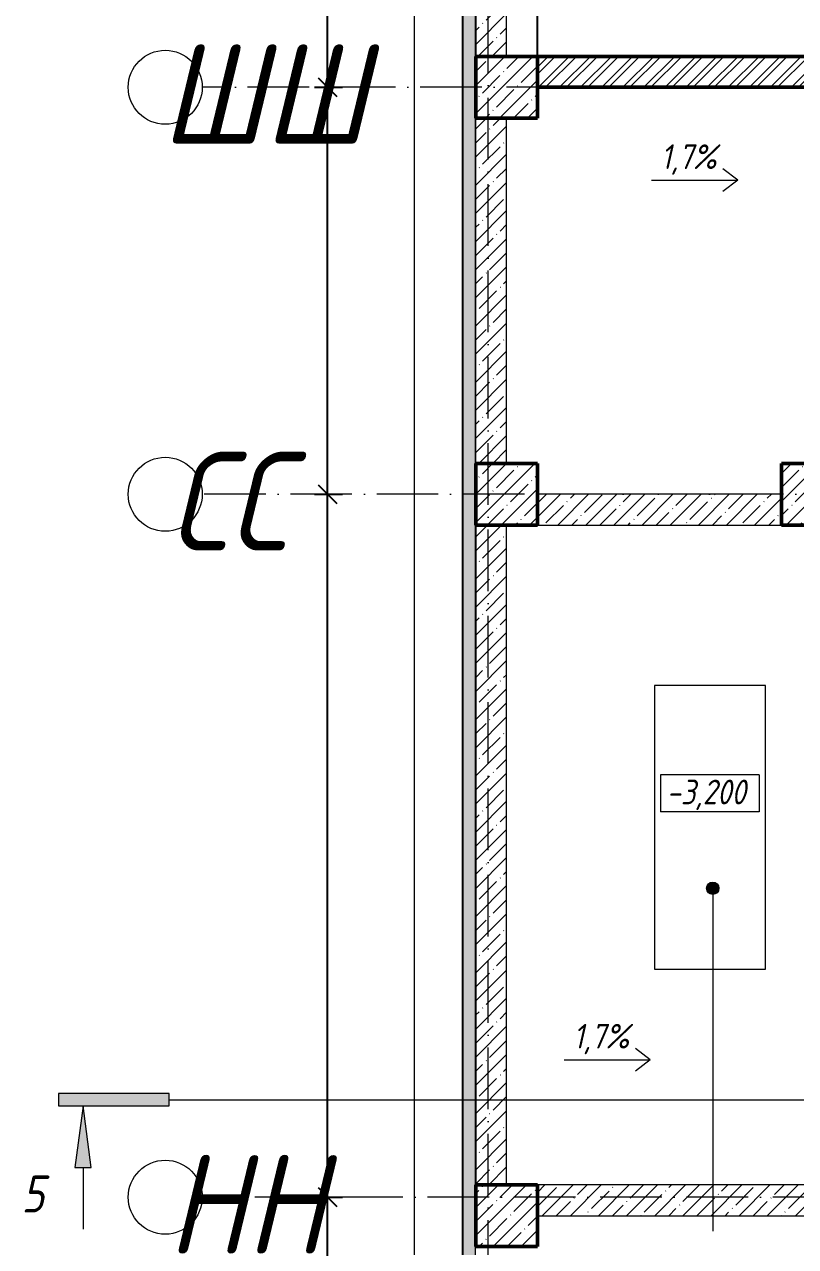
# Model space of a CAD drawing. Header units: millimetres. Extents: x -401725 to 250493, y 305116 to 802890.
# Drawn here: x -356862 to -350608, y 526197 to 536107 of the extents above; entities that cross this region are included whole.
import ezdxf

# ---------------------------------------------------------------- set-up
doc = ezdxf.new("R2010")
doc.units = ezdxf.units.MM
doc.linetypes.add('50_200_ШТРИХ_1Т_ш5_п1_п1_', pattern=[700, 500, -100, 0, -100])
for name, color, linetype, lineweight in [('A-____-____-DIMS', 7, 'Continuous', 9), ('A-FLOR-____-OTLN', 7, 'Continuous', 9), ('A-WALL-____-MCUT', 7, 'Continuous', 13), ('A-WALL-____-MCUT-1', 7, 'Continuous', 9), ('A-WALL-____-MCUT-2', 7, 'Continuous', 50), ('A-WALL-____-MCUT-3', 7, 'Continuous', 9), ('A-WALL-____-PATT-1', 7, 'Continuous', 9), ('A-WALL-FNSH-MCUT-1', 7, 'Continuous', 9), ('G-____-____-DIMS', 7, 'Continuous', 9), ('G-____-____-SYMB', 7, 'Continuous', 9), ('G-____-____-TEXT', 7, 'Continuous', 9), ('S-COLS-____-MCUT', 7, 'Continuous', 50), ('S-COLS-____-OTLN', 7, 'Continuous', 9), ('S-GRID-____-IDEN', 7, 'Continuous', 9), ('S-GRID-____-OTLN-1', 7, '50_200_ШТРИХ_1Т_ш5_п1_п1_', 9)]:
    doc.layers.add(name, color=color, linetype=linetype, lineweight=lineweight)
doc.layers.add('A-WALL-____-PATT-2', color=7, linetype='Continuous', lineweight=9, true_color=0x787878)
doc.layers.add('G-____-____-SYMB-1', color=9, linetype='Continuous', lineweight=9, true_color=0x808080)
doc.styles.add('ISOCPEUR_I', font='isocpeui.ttf', dxfattribs={"width": 0.9, "height": 2.5})
doc.styles.add('ISOCPEUR_I_1', font='isocpeui.ttf', dxfattribs={"width": 0.85, "height": 2.5})
doc.styles.add('ISOCPEUR_I_2', font='isocpeui.ttf', dxfattribs={"width": 0.85, "height": 2.3})
doc.styles.add('ISOCPEUR_I_3', font='isocpeui.ttf', dxfattribs={"width": 0.85, "height": 2.2})
doc.styles.add('ISOCPEUR_I_7', font='isocpeui.ttf', dxfattribs={"width": 0.9, "height": 90})
doc.dimstyles.new('ISO-1_8_0_9К_СРЕДНИЙ_Кладочные', dxfattribs={"dimscale": 304.8, "dimtxt": 89.638306, "dimasz": 0.246063, "dimexe": 0.19685, "dimexo": 0, "dimgap": 0, "dimtad": 1, "dimdec": 3, "dimrnd": 0.001, "dimdsep": 46, "dimtxsty": 'ISOCPEUR_I_7', "dimblk1": 'OBLIQUE', "dimblk2": 'OBLIQUE', "dimsah": 1, "dimcen": 0.09, "dimdle": 0.19685, "dimazin": 0, "dimtfac": 1, "dimtdec": 4, "dimtix": 1, "dimtmove": 2, "dimatfit": 3, "dimfxl": 1, "dimtvp": 1, "dimtolj": 1, "dimtzin": 0, "dimarcsym": 2})
doc.dimstyles.new('ISO-2_5_0_9К_БОЛЬШОЙ_ОСИ', dxfattribs={"dimscale": 304.8, "dimtxt": 248.995294, "dimasz": 0.492126, "dimexe": 0.393701, "dimexo": 0, "dimgap": 0, "dimtad": 1, "dimdec": 0, "dimzin": 0, "dimdsep": 46, "dimtxsty": 'ISOCPEUR_I', "dimblk1": 'OBLIQUE', "dimblk2": 'OBLIQUE', "dimsah": 1, "dimcen": 0.09, "dimdle": 0.393701, "dimazin": 0, "dimtfac": 1, "dimtdec": 4, "dimtix": 1, "dimtmove": 0, "dimatfit": 3, "dimfxl": 1, "dimtvp": 1, "dimtolj": 1, "dimtzin": 0, "dimarcsym": 2})
pattern_1 = [(45, (-350751.34, 459015.94), (-114.04925, 114.04925), []), (45, (-350637.3, 459015.94), (-114.04925, 114.04925), [201.612, -40.322, 3.353, -36.97])]

# ---------------------------------------------------------------- blocks, each defined once
blk = doc.blocks.new('BSC_Колонна _Прямоугольная - 500х500-V15-АР1_Кладочный план подвала в осях 1-64_Ю-ЯЯ')
at = {"layer": 'S-COLS-____-OTLN'}
h = blk.add_hatch(dxfattribs=at)
h.set_pattern_fill('FP_21', color=256, style=0, pattern_type=2)
h.set_pattern_definition([(45, (2200, -67431.04), (-114.04925, 114.04925), []), (45, (2314.05, -67431.04), (-114.04925, 114.04925), [201.613, -40.323, 3.353, -36.97])])
h.paths.add_polyline_path([(-250, -250), (250, -250), (250, 250), (-250, 250)], flags=0)
at = {"layer": 'S-COLS-____-MCUT'}
for p, q in [((250, 250), (-250, 250)), ((-250, 250), (-250, -250)), ((250, -250), (250, 250)), ((-250, -250), (250, -250))]:
    blk.add_line(p, q, dxfattribs=at)
blk = doc.blocks.new('BSC_Колонна _Прямоугольная - 500х500-V18-АР1_Кладочный план подвала в осях 1-64_Ю-ЯЯ')
at = {"layer": 'S-COLS-____-OTLN'}
h = blk.add_hatch(dxfattribs=at)
h.set_pattern_fill('FP_24', color=256, style=0, pattern_type=2)
h.set_pattern_definition([(45, (2200, -76581.04), (-114.04925, 114.04925), []), (45, (2314.05, -76581.04), (-114.04925, 114.04925), [201.613, -40.323, 3.353, -36.97])])
h.paths.add_polyline_path([(-250, -250), (250, -250), (250, 250), (-250, 250)], flags=0)
at = {"layer": 'S-COLS-____-MCUT'}
for p, q in [((250, 250), (-250, 250)), ((-250, 250), (-250, -250)), ((250, -250), (250, 250)), ((-250, -250), (250, -250))]:
    blk.add_line(p, q, dxfattribs=at)
blk = doc.blocks.new('BSC_Колонна _Прямоугольная - 500х500-V24-АР1_Кладочный план подвала в осях 1-64_Ю-ЯЯ')
at = {"layer": 'S-COLS-____-OTLN'}
h = blk.add_hatch(dxfattribs=at)
h.set_pattern_fill('FP_30', color=256, style=0, pattern_type=2)
h.set_pattern_definition([(45, (2200, -73281.04), (-114.04925, 114.04925), []), (45, (2314.05, -73281.04), (-114.04925, 114.04925), [201.613, -40.323, 3.353, -36.97])])
h.paths.add_polyline_path([(-250, -250), (250, -250), (250, 250), (-250, 250), (-250, 88.1)], flags=0)
at = {"layer": 'S-COLS-____-MCUT'}
for p, q in [((250, 250), (-250, 250)), ((-250, 250), (-250, -250)), ((250, -250), (250, 250)), ((-250, -250), (250, -250))]:
    blk.add_line(p, q, dxfattribs=at)
blk = doc.blocks.new('BSC_Колонна _Прямоугольная - 500х500-V177-АР1_Кладочный план подвала в осях 1-64_Ю-ЯЯ')
at = {"layer": 'S-COLS-____-OTLN'}
h = blk.add_hatch(dxfattribs=at)
h.set_pattern_fill('FP_196', color=256, style=0, pattern_type=2)
h.set_pattern_definition([(45, (-280, -73281.04), (-114.04925, 114.04925), []), (45, (-165.95, -73281.04), (-114.04925, 114.04925), [201.613, -40.323, 3.353, -36.97])])
h.paths.add_polyline_path([(-250, -250), (250, -250), (250, 250), (-250, 250), (-250, 88.1)], flags=0)
at = {"layer": 'S-COLS-____-MCUT'}
for p, q in [((250, 250), (-250, 250)), ((-250, 250), (-250, -250)), ((250, -250), (250, 250)), ((-250, -250), (250, -250))]:
    blk.add_line(p, q, dxfattribs=at)
blk = doc.blocks.new('Ось сетки - Круг_Ø6_00__ISO-2_5_0_9K_-25732049-АР1_Кладочный план подвала в осях 1-64_Ю-ЯЯ')
at = {"layer": 'S-GRID-____-IDEN'}
blk.add_circle((0, 0), 3, dxfattribs=at)
blk = doc.blocks.new('_Oblique')
at = {"color": 0, "linetype": 'ByBlock', "lineweight": -2}
blk.add_line((-0.5, -0.5), (0.5, 0.5), dxfattribs=at)
blk = doc.blocks.new('*D8490')
at = {"layer": 'A-____-____-DIMS', "color": 0, "lineweight": -2, "transparency": 16777216}
for p, q in [((-354402.7, 521977), (-354402.7, 526717)), ((-354508.8, 526597), (-354282.7, 526597)), ((-354508.8, 522097), (-354282.7, 522097))]:
    blk.add_line(p, q, dxfattribs=at)
at = {"layer": 'Defpoints', "color": 0, "transparency": 16777216}
for p in [(-354508.8, 526597), (-354402.7, 526597), (-354508.8, 522097)]:
    blk.add_point(p, dxfattribs=at)
at = {"layer": 'A-____-____-DIMS', "color": 0, "lineweight": -2, "transparency": 16777216, "xscale": 150, "yscale": 150, "zscale": 150}
for p, rotation in [((-354402.7, 526597), 90), ((-354402.7, 522097), 270)]:
    blk.add_blockref('_Oblique', p, dxfattribs=dict(at, rotation=rotation))
at = {"layer": 'A-____-____-DIMS', "color": 0, "transparency": 16777216, "insert": (-354404, 524347), "char_height": 2.5, "width": 781.462, "attachment_point": 5, "rotation": 90, "style": 'ISOCPEUR_I'}
blk.add_mtext('\\A1;4500', dxfattribs=at)
blk = doc.blocks.new('*D8491')
at = {"layer": 'A-____-____-DIMS', "color": 0, "lineweight": -2, "transparency": 16777216}
for p, q in [((-354402.7, 526477), (-354402.7, 532417)), ((-354508.8, 532297), (-354282.7, 532297)), ((-354508.8, 526597), (-354282.7, 526597))]:
    blk.add_line(p, q, dxfattribs=at)
at = {"layer": 'Defpoints', "color": 0, "transparency": 16777216}
for p in [(-354508.8, 532297), (-354402.7, 532297), (-354508.8, 526597)]:
    blk.add_point(p, dxfattribs=at)
at = {"layer": 'A-____-____-DIMS', "color": 0, "lineweight": -2, "transparency": 16777216, "xscale": 150, "yscale": 150, "zscale": 150}
for p, rotation in [((-354402.7, 532297), 90), ((-354402.7, 526597), 270)]:
    blk.add_blockref('_Oblique', p, dxfattribs=dict(at, rotation=rotation))
at = {"layer": 'A-____-____-DIMS', "color": 0, "transparency": 16777216, "insert": (-354404, 529447), "char_height": 2.5, "width": 758.478, "attachment_point": 5, "rotation": 90, "style": 'ISOCPEUR_I'}
blk.add_mtext('\\A1;5700', dxfattribs=at)
blk = doc.blocks.new('*D8492')
at = {"layer": 'A-____-____-DIMS', "color": 0, "lineweight": -2, "transparency": 16777216}
for p, q in [((-354402.7, 532177), (-354402.7, 535717)), ((-354508.8, 535597), (-354282.7, 535597)), ((-354508.8, 532297), (-354282.7, 532297))]:
    blk.add_line(p, q, dxfattribs=at)
at = {"layer": 'Defpoints', "color": 0, "transparency": 16777216}
for p in [(-354508.8, 535597), (-354402.7, 535597), (-354508.8, 532297)]:
    blk.add_point(p, dxfattribs=at)
at = {"layer": 'A-____-____-DIMS', "color": 0, "lineweight": -2, "transparency": 16777216, "xscale": 150, "yscale": 150, "zscale": 150}
for p, rotation in [((-354402.7, 535597), 90), ((-354402.7, 532297), 270)]:
    blk.add_blockref('_Oblique', p, dxfattribs=dict(at, rotation=rotation))
at = {"layer": 'A-____-____-DIMS', "color": 0, "transparency": 16777216, "insert": (-354404, 533947), "char_height": 2.5, "width": 758.478, "attachment_point": 5, "rotation": 90, "style": 'ISOCPEUR_I'}
blk.add_mtext('\\A1;3300', dxfattribs=at)
blk = doc.blocks.new('*D8493')
at = {"layer": 'A-____-____-DIMS', "color": 0, "lineweight": -2, "transparency": 16777216}
for p, q in [((-354402.7, 535477), (-354402.7, 536917)), ((-354508.8, 536797), (-354282.7, 536797)), ((-354508.8, 535597), (-354282.7, 535597))]:
    blk.add_line(p, q, dxfattribs=at)
at = {"layer": 'Defpoints', "color": 0, "transparency": 16777216}
for p in [(-354508.8, 536797), (-354402.7, 536797), (-354508.8, 535597)]:
    blk.add_point(p, dxfattribs=at)
at = {"layer": 'A-____-____-DIMS', "color": 0, "lineweight": -2, "transparency": 16777216, "xscale": 150, "yscale": 150, "zscale": 150}
for p, rotation in [((-354402.7, 536797), 90), ((-354402.7, 535597), 270)]:
    blk.add_blockref('_Oblique', p, dxfattribs=dict(at, rotation=rotation))
at = {"layer": 'A-____-____-DIMS', "color": 0, "transparency": 16777216, "insert": (-354404, 536197), "char_height": 2.5, "width": 701.018, "attachment_point": 5, "rotation": 90, "style": 'ISOCPEUR_I'}
blk.add_mtext('\\A1;1200', dxfattribs=at)
blk = doc.blocks.new('Разрез - Заголовок разреза-10218885-АР1_Кладочный план подвала в осях 1-64_Ю-ЯЯ')
at = {"layer": 'G-____-____-SYMB'}
for points in [[(0, 0.5), (0, -0.5), (-9, -0.5), (-9, 0.5)], [(-6.342, -5.5), (-7.658, -5.5), (-7, -0.5)]]:
    blk.add_hatch(color=256, dxfattribs=at).paths.add_polyline_path(points, flags=0)
for p, q in [((0, 0.5), (-9, 0.5)), ((-9, 0.5), (-9, -0.5)), ((0, -0.5), (0, 0.5)), ((-9, -0.5), (0, -0.5)), ((-7, -0.5), (-7.658, -5.5)), ((-6.342, -5.5), (-7, -0.5)), ((-7.658, -5.5), (-6.342, -5.5)), ((-7, -5.5), (-7, -10.5))]:
    blk.add_line(p, q, dxfattribs=at)
blk = doc.blocks.new('Высотные отметки - 9_5х3_5_h_-17668430-АР1_Кладочный план подвала в осях 1-64_Ю-ЯЯ')
at = {"layer": 'G-____-____-DIMS'}
for p, q in [((-4, 3), (-4, 0)), ((4, 3), (-4, 3)), ((4, 3), (4, 0)), ((4, 0), (-4, 0))]:
    blk.add_line(p, q, dxfattribs=at)
blk = doc.blocks.new('*D8308')
at = {"layer": 'A-____-____-DIMS', "color": 0, "lineweight": -2, "transparency": 16777216}
for p, q in [((-352761.3, 536245.9), (-348041.3, 536245.9)), ((-352701.3, 535847), (-352701.3, 536305.9)), ((-348101.3, 535847), (-348101.3, 536305.9))]:
    blk.add_line(p, q, dxfattribs=at)
at = {"layer": 'Defpoints', "color": 0, "transparency": 16777216}
for p in [(-348101.3, 536245.9), (-352701.3, 535847), (-348101.3, 535847)]:
    blk.add_point(p, dxfattribs=at)
at = {"layer": 'A-____-____-DIMS', "color": 0, "lineweight": -2, "transparency": 16777216, "xscale": 75, "yscale": 75, "zscale": 75, "rotation": 180}
blk.add_blockref('_Oblique', (-352701.3, 536245.9), dxfattribs=at)
at = {"layer": 'A-____-____-DIMS', "color": 0, "lineweight": -2, "transparency": 16777216, "xscale": 75, "yscale": 75, "zscale": 75}
blk.add_blockref('_Oblique', (-348101.3, 536245.9), dxfattribs=at)
at = {"layer": 'A-____-____-DIMS', "color": 0, "transparency": 16777216, "insert": (-350401.3, 536290.9), "char_height": 90, "width": 562.653, "attachment_point": 5, "style": 'ISOCPEUR_I_7'}
blk.add_mtext('\\A1;4600', dxfattribs=at)

msp = doc.modelspace()

# ---------------------------------------------------------------- hatches: boundary and pattern name
at = {"layer": 'A-WALL-____-PATT-1'}
h = msp.add_hatch(dxfattribs=at)
h.set_pattern_fill('FP_54', color=256, style=0, pattern_type=2)
h.set_pattern_definition([(0, (-350751.34, 459015.94), (120.967, 69.841), [80.645, -161.29]), (120, (-350751.34, 459015.94), (-120.96808, 69.84086), [80.645, -161.29]), (60, (-350751.34, 459015.94), (-8e-05, 139.68186), [0, -161.29, 80.645, 0])])
h.paths.add_polyline_path([(-353203.3432, 514094.983), (-353203.3432, 544798.983), (-353303.3432, 544798.983), (-353303.3432, 514094.983)], flags=0)
h = msp.add_hatch(dxfattribs=at)
h.set_pattern_fill('FP_1', color=256, style=0, pattern_type=2)
h.set_pattern_definition(pattern_1)
h.paths.add_polyline_path([(-353201.3432, 535846.983), (-352951.3432, 535846.983), (-352951.3432, 540796.983), (-353201.3432, 540796.983), (-353201.3432, 538842.9958)], flags=0)
h = msp.add_hatch(dxfattribs=at)
h.set_pattern_fill('FP_1', color=256, style=0, pattern_type=2)
h.set_pattern_definition(pattern_1)
h.paths.add_polyline_path([(-353201.3432, 532546.983), (-352951.3432, 532546.983), (-352951.3432, 535346.983), (-353201.3432, 535346.983)], flags=0)
h = msp.add_hatch(dxfattribs=at)
h.set_pattern_fill('FP_1', color=256, style=0, pattern_type=2)
h.set_pattern_definition(pattern_1)
h.paths.add_polyline_path([(-350721.3432, 532046.983), (-350721.3432, 532296.983), (-352701.3432, 532296.983), (-352701.3432, 532046.983), (-350765.4301, 532046.983)], flags=0)
h = msp.add_hatch(dxfattribs=at)
h.set_pattern_fill('FP_1', color=256, style=0, pattern_type=2)
h.set_pattern_definition(pattern_1)
h.paths.add_polyline_path([(-353201.3432, 526696.983), (-352951.3432, 526696.983), (-352951.3432, 532046.983), (-353201.3432, 532046.983)], flags=0)
h = msp.add_hatch(dxfattribs=at)
h.set_pattern_fill('FP_1', color=256, style=0, pattern_type=2)
h.set_pattern_definition(pattern_1)
h.paths.add_polyline_path([(-350765.4301, 526446.983), (-345701.3432, 526446.983), (-345701.3432, 526696.983), (-352701.3432, 526696.983), (-352701.3432, 526446.983)], flags=0)
at = {"layer": 'A-WALL-____-PATT-2'}
h = msp.add_hatch(dxfattribs=at)
h.set_pattern_fill('FP_53', color=256, style=0, pattern_type=2)
h.set_pattern_definition([(45, (-350751.34, 459015.94), (-85.53659, 85.53659), []), (45, (-350694.32, 459015.94), (-85.53659, 85.53659), [])])
h.paths.add_polyline_path([(-352701.3432, 535596.983), (-348351.3432, 535596.983), (-348351.3432, 535846.983), (-352701.3432, 535846.983)], flags=0)
at = {"layer": 'G-____-____-TEXT'}
h = msp.add_hatch(color=256, dxfattribs=at)
edge = h.paths.add_edge_path(flags=0)
edge.add_arc((-351279.6317, 529101.6801), 50, 0, 360)

# ---------------------------------------------------------------- linework, layer by layer
at = {"layer": 'A-FLOR-____-OTLN'}
for p, q in [((-353701.3432, 545196.983), (-353701.3432, 513696.983)), ((-350851.3432, 530746.983), (-351751.3432, 530746.983)), ((-351751.3432, 530746.983), (-351751.3432, 528446.983)), ((-350851.3432, 528446.983), (-350851.3432, 530746.983)), ((-351751.3432, 528446.983), (-350851.3432, 528446.983))]:
    msp.add_line(p, q, dxfattribs=at)
at = {"layer": 'A-WALL-____-MCUT'}
for p, q in [((-353311.3432, 544806.983), (-353311.3432, 514086.983)), ((-353303.3432, 514094.983), (-353303.3432, 544798.983))]:
    msp.add_line(p, q, dxfattribs=at)
at = {"layer": 'A-WALL-____-MCUT-1'}
for p, q in [((-353201.3432, 540796.983), (-353201.3432, 535846.983)), ((-352951.3432, 535846.983), (-352951.3432, 540796.983)), ((-353201.3432, 532546.983), (-353201.3432, 535346.983)), ((-352951.3432, 532546.983), (-352951.3432, 535346.983)), ((-350721.3432, 532296.983), (-352701.3432, 532296.983)), ((-353201.3432, 532046.983), (-353201.3432, 526696.983)), ((-352951.3432, 526696.983), (-352951.3432, 532046.983)), ((-352701.3432, 532046.983), (-350721.3432, 532046.983)), ((-345701.3432, 526696.983), (-352701.3432, 526696.983)), ((-352701.3432, 526446.983), (-345701.3432, 526446.983))]:
    msp.add_line(p, q, dxfattribs=at)
at = {"layer": 'A-WALL-____-MCUT-2'}
for p, q in [((-348101.3432, 535846.983), (-352701.3432, 535846.983)), ((-352701.3432, 535596.983), (-348351.3432, 535596.983))]:
    msp.add_line(p, q, dxfattribs=at)
at = {"layer": 'A-WALL-____-MCUT-3'}
msp.add_line((-353203.3432, 514194.983), (-353203.3432, 544698.983), dxfattribs=at)
at = {"layer": 'A-WALL-FNSH-MCUT-1'}
msp.add_line((-353201.3432, 526196.6355), (-353201.3432, 526196.983), dxfattribs=at)
at = {"layer": 'G-____-____-DIMS'}
for p, q in [((-351076.3567, 534842.85), (-351196.3567, 534934.9293)), ((-351776.3567, 534842.85), (-351076.3567, 534842.85)), ((-351076.3567, 534842.85), (-351196.3567, 534750.7708)), ((-351785.8648, 527711.4148), (-351905.8648, 527803.494)), ((-352485.8648, 527711.4148), (-351785.8648, 527711.4148)), ((-351785.8648, 527711.4148), (-351905.8648, 527619.3356))]:
    msp.add_line(p, q, dxfattribs=at)
at = {"layer": 'G-____-____-SYMB-1'}
msp.add_line((-355686.9166, 527386.983), (-246379.932, 527386.983), dxfattribs=at)
at = {"layer": 'G-____-____-TEXT'}
msp.add_line((-351279.6317, 529101.6801), (-351279.6317, 526320.546), dxfattribs=at)
msp.add_circle((-351279.6317, 529101.6801), 50, dxfattribs=at)
at = {"layer": 'S-GRID-____-OTLN-1'}
for p, q in [((-353101.3432, 511907.5288), (-353101.3432, 549908.7924)), ((-318146.3432, 535596.983), (-355420.1134, 535596.983)), ((-326201.3432, 532296.983), (-355420.1134, 532296.983)), ((-246676.9366, 526596.983), (-355420.1134, 526596.983))]:
    msp.add_line(p, q, dxfattribs=at)

# ---------------------------------------------------------------- block references
at = {"layer": 'G-____-____-DIMS', "xscale": 99.99999999999993, "yscale": 99.99999999999993, "zscale": 99.99999999999993}
msp.add_blockref('Высотные отметки - 9_5х3_5_h_-17668430-АР1_Кладочный план подвала в осях 1-64_Ю-ЯЯ', (-351303.7112, 529721.2844), dxfattribs=at)
at = {"layer": 'G-____-____-SYMB', "xscale": 99.99999999999993, "yscale": 99.99999999999993, "zscale": 99.99999999999993}
msp.add_blockref('Разрез - Заголовок разреза-10218885-АР1_Кладочный план подвала в осях 1-64_Ю-ЯЯ', (-355686.9166, 527386.983), dxfattribs=at)
at = {"layer": 'S-COLS-____-OTLN'}
for name, p in [('BSC_Колонна _Прямоугольная - 500х500-V18-АР1_Кладочный план подвала в осях 1-64_Ю-ЯЯ', (-352951.3432, 535596.983)), ('BSC_Колонна _Прямоугольная - 500х500-V24-АР1_Кладочный план подвала в осях 1-64_Ю-ЯЯ', (-352951.3432, 532296.983)), ('BSC_Колонна _Прямоугольная - 500х500-V177-АР1_Кладочный план подвала в осях 1-64_Ю-ЯЯ', (-350471.3432, 532296.983)), ('BSC_Колонна _Прямоугольная - 500х500-V15-АР1_Кладочный план подвала в осях 1-64_Ю-ЯЯ', (-352951.3432, 526446.983))]:
    msp.add_blockref(name, p, dxfattribs=at)
at = {"layer": 'S-GRID-____-IDEN', "xscale": 99.99999999999993, "yscale": 99.99999999999993, "zscale": 99.99999999999993}
for p, rotation in [((-355720.1134, 535596.983), 89.9999999999998), ((-355720.1134, 532296.983), 89.99999999999982), ((-355720.1134, 526596.983), 89.9999999999998)]:
    msp.add_blockref('Ось сетки - Круг_Ø6_00__ISO-2_5_0_9K_-25732049-АР1_Кладочный план подвала в осях 1-64_Ю-ЯЯ', p, dxfattribs=dict(at, rotation=rotation))

# ---------------------------------------------------------------- texts
at = {"layer": 'G-____-____-DIMS', "char_height": 200, "attachment_point": 1, "line_spacing_factor": 1.149209}
for s, insert, width, style in [('1,7%', (-351700.2424, 535134.1412), 657.32584, 'ISOCPEUR_I_3'), ('-3,200', (-351654.285, 529982.5755), 841.377075, 'ISOCPEUR_I_2'), ('1,7%', (-352409.7506, 528002.7059), 657.32584, 'ISOCPEUR_I_3')]:
    msp.add_mtext(s, dxfattribs=dict(at, insert=insert, width=width, style=style))
at = {"layer": 'G-____-____-SYMB', "insert": (-356886.6831, 526773.1766), "char_height": 300, "width": 256.54, "attachment_point": 1, "style": 'ISOCPEUR_I_1'}
msp.add_mtext('\\fISOCPEUR|b0|i1|c204|p34|;5', dxfattribs=at)
at = {"layer": 'S-GRID-____-IDEN', "char_height": 800, "attachment_point": 1, "style": 'ISOCPEUR_I'}
for s, insert, width in [('ШШ', (-355751.2188, 535940.3125), 562.784625), ('СС', (-355685.5188, 532640.3125), 404.0505), ('НН', (-355703.5188, 526940.3125), 447.341625)]:
    msp.add_mtext(s, dxfattribs=dict(at, insert=insert, width=width))

# ---------------------------------------------------------------- dimensions: what is measured, and where the dimension line sits
at = {"layer": 'A-____-____-DIMS'}
for base, p1, p2, override, picture, middle in [((-354402.7388, 536796.983), (-354508.8048, 535596.983), (-354508.8048, 536796.983), {"dimtxt": 400, "dimpost": '<>', "dimfxl": 1200}, '*D8493', (-354403.9888, 536196.983)), ((-354402.7388, 535596.983), (-354508.8048, 532296.983), (-354508.8048, 535596.983), {"dimtxt": 400, "dimpost": '<>', "dimfxl": 3300}, '*D8492', (-354403.9888, 533946.983)), ((-354402.7388, 532296.983), (-354508.8048, 526596.983), (-354508.8048, 532296.983), {"dimtxt": 400, "dimpost": '<>', "dimfxl": 5700}, '*D8491', (-354404.0049, 529446.983)), ((-354402.7388, 526596.983), (-354508.8048, 522096.983), (-354508.8048, 526596.983), {"dimtxt": 400, "dimpost": '<>', "dimfxl": 4500}, '*D8490', (-354403.9888, 524346.983))]:
    dim = msp.add_linear_dim(base=base, p1=p1, p2=p2, angle=90, dimstyle='ISO-2_5_0_9К_БОЛЬШОЙ_ОСИ', override=override, dxfattribs=at)
    dim.commit()
    dim.dimension.update_dxf_attribs({"geometry": picture, "text_midpoint": middle})
dim = msp.add_linear_dim(base=(-348101.3432, 536245.9285), p1=(-352701.3432, 535846.983), p2=(-348101.3432, 535846.983), dimstyle='ISO-1_8_0_9К_СРЕДНИЙ_Кладочные', override={"dimtxt": 400, "dimpost": '<>', "dimfxl": 4600}, dxfattribs=at)
dim.commit()
dim.dimension.update_dxf_attribs({"geometry": '*D8308', "text_midpoint": (-350401.3432, 536290.9285)})

doc.saveas('drawing.dxf')
